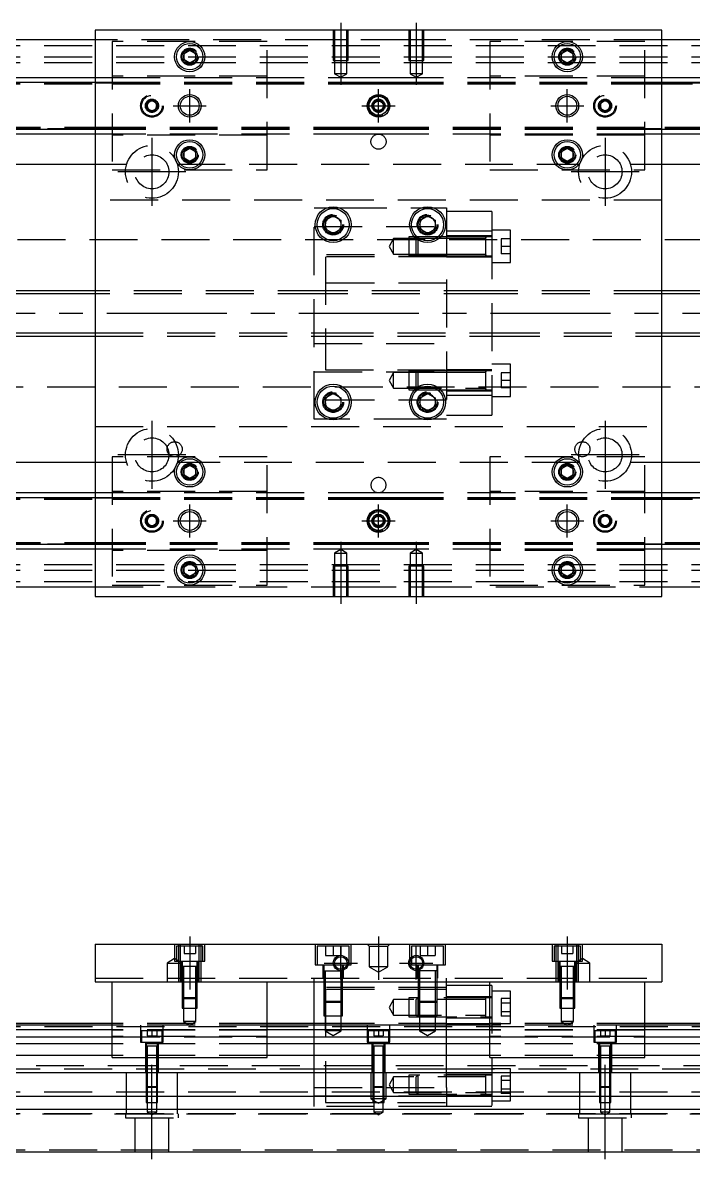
# Model space of a CAD drawing. Extents: x -12 to 699, y -262 to 77.
# Drawn here: x 165.8 to 343.4, y -224.1 to 77 of the extents above; entities that cross this region are included whole.
import ezdxf

# ---------------------------------------------------------------- set-up
doc = ezdxf.new("R2010")
doc.units = 0
doc.linetypes.add('CENTER', pattern=[50.8, 31.75, -6.35, 6.35, -6.35])
doc.linetypes.add('DASHED', pattern=[19.05, 12.7, -6.35])
doc.layers.get('0').update_dxf_attribs({"linetype": 'CONTINUOUS'})
doc.layers.add('CENTER', color=1, linetype='CENTER')

msp = doc.modelspace()

# ---------------------------------------------------------------- linework, layer by layer
at = {"color": 7, "linetype": 'CONTINUOUS'}
for p, q in [((185, 72.5), (0, 72.5)), ((335, 75), (185, 75)), ((185, 75), (185, -75)), ((335, -75), (335, 75)), ((520, 72.5), (335, 72.5)), ((208.5, 68.87), (210, 69.73)), ((210, 69.73), (211.5, 68.87)), ((308.5, 68.87), (310, 69.73)), ((310, 69.73), (311.5, 68.87)), ((208.5, 67.13), (208.5, 68.87)), ((210, 66.27), (208.5, 67.13)), ((211.5, 67.13), (210, 66.27)), ((211.5, 68.87), (211.5, 67.13)), ((308.5, 67.13), (308.5, 68.87)), ((310, 66.27), (308.5, 67.13)), ((311.5, 67.13), (310, 66.27)), ((311.5, 68.87), (311.5, 67.13)), ((0, 62.5), (185, 62.5)), ((0, 61.25), (185, 61.25)), ((335, 62.5), (520, 62.5)), ((335, 61.25), (520, 61.25)), ((185, 48.75), (0, 48.75)), ((520, 48.75), (335, 48.75)), ((185, 47.5), (0, 47.5)), ((520, 47.5), (335, 47.5)), ((208.5, 42.87), (210, 43.73)), ((208.5, 41.13), (208.5, 42.87)), ((210, 43.73), (211.5, 42.87)), ((211.5, 42.87), (211.5, 41.13)), ((308.5, 42.87), (310, 43.73)), ((308.5, 41.13), (308.5, 42.87)), ((310, 43.73), (311.5, 42.87)), ((311.5, 42.87), (311.5, 41.13)), ((86.71, 39.5), (185, 39.5)), ((210, 40.27), (208.5, 41.13)), ((211.5, 41.13), (210, 40.27)), ((310, 40.27), (308.5, 41.13)), ((311.5, 41.13), (310, 40.27)), ((335, 39.5), (433.29, 39.5)), ((246, 24.65), (248, 25.81)), ((246, 22.35), (246, 24.65)), ((248, 25.81), (250, 24.65)), ((250, 24.65), (250, 22.35)), ((271, 24.65), (273, 25.81)), ((271, 22.35), (271, 24.65)), ((273, 25.81), (275, 24.65)), ((275, 24.65), (275, 22.35)), ((248, 21.19), (246, 22.35)), ((250, 22.35), (248, 21.19)), ((273, 21.19), (271, 22.35)), ((275, 22.35), (273, 21.19)), ((185, 6), (60.5, 6)), ((470, 6), (335, 6)), ((60.5, -6), (185, -6)), ((335, -6), (470, -6)), ((246, -22.35), (248, -21.19)), ((246, -24.65), (246, -22.35)), ((248, -21.19), (250, -22.35)), ((250, -22.35), (250, -24.65)), ((271, -22.35), (273, -21.19)), ((271, -24.65), (271, -22.35)), ((273, -21.19), (275, -22.35)), ((275, -22.35), (275, -24.65)), ((248, -25.81), (246, -24.65)), ((250, -24.65), (248, -25.81)), ((273, -25.81), (271, -24.65)), ((275, -24.65), (273, -25.81)), ((185, -39.5), (86.71, -39.5)), ((208.5, -41.13), (210, -40.27)), ((208.5, -42.87), (208.5, -41.13)), ((210, -40.27), (211.5, -41.13)), ((211.5, -41.13), (211.5, -42.87)), ((308.5, -41.13), (310, -40.27)), ((308.5, -42.87), (308.5, -41.13)), ((310, -40.27), (311.5, -41.13)), ((311.5, -41.13), (311.5, -42.87)), ((433.29, -39.5), (335, -39.5)), ((210, -43.73), (208.5, -42.87)), ((211.5, -42.87), (210, -43.73)), ((310, -43.73), (308.5, -42.87)), ((311.5, -42.87), (310, -43.73)), ((0, -47.5), (185, -47.5)), ((335, -47.5), (520, -47.5)), ((0, -48.75), (185, -48.75)), ((335, -48.75), (520, -48.75)), ((185, -61.25), (0, -61.25)), ((185, -62.5), (0, -62.5)), ((520, -61.25), (335, -61.25)), ((520, -62.5), (335, -62.5)), ((208.5, -67.13), (210, -66.27)), ((208.5, -68.87), (208.5, -67.13)), ((210, -69.73), (208.5, -68.87)), ((210, -66.27), (211.5, -67.13)), ((211.5, -68.87), (210, -69.73)), ((211.5, -67.13), (211.5, -68.87)), ((308.5, -67.13), (310, -66.27)), ((308.5, -68.87), (308.5, -67.13)), ((310, -69.73), (308.5, -68.87)), ((310, -66.27), (311.5, -67.13)), ((311.5, -68.87), (310, -69.73)), ((311.5, -67.13), (311.5, -68.87)), ((0, -72.5), (185, -72.5)), ((185, -75), (335, -75)), ((335, -72.5), (520, -72.5)), ((185, -167.12), (335, -167.12)), ((185, -167.12), (185, -177.12)), ((335, -167.12), (335, -177.12)), ((185, -177.12), (335, -177.12)), ((189.5, -197.12), (189.5, -177.12)), ((230.5, -197.12), (230.5, -177.12)), ((243, -188.62), (243, -177.12)), ((278, -188.62), (278, -177.12)), ((289.5, -197.12), (289.5, -177.12)), ((330.5, -197.12), (330.5, -177.12)), ((289.5, -178.12), (278, -178.12)), ((189.5, -188.62), (0, -188.62)), ((189.5, -188.12), (60.5, -188.12)), ((243, -188.12), (230.5, -188.12)), ((289.5, -188.62), (230.5, -188.62)), ((278, -188.12), (289.5, -188.12)), ((470, -188.12), (330.5, -188.12)), ((520, -188.62), (330.5, -188.62)), ((189.5, -189.87), (0, -189.87)), ((0, -191.65), (189.5, -191.65)), ((289.5, -189.87), (230.5, -189.87)), ((230.5, -191.65), (289.5, -191.65)), ((520, -189.87), (330.5, -189.87)), ((330.5, -191.65), (520, -191.65)), ((189.5, -193.54), (0, -193.54)), ((289.5, -193.54), (230.5, -193.54)), ((520, -193.54), (330.5, -193.54)), ((189.5, -196.6), (0, -196.6)), ((189.5, -197.12), (230.5, -197.12)), ((289.5, -196.6), (230.5, -196.6)), ((289.5, -197.12), (330.5, -197.12)), ((520, -196.6), (330.5, -196.6)), ((0, -201.12), (520, -201.12)), ((0, -207.42), (520, -207.42)), ((0, -210.82), (520, -210.82)), ((0, -222.12), (520, -222.12))]:
    msp.add_line(p, q, dxfattribs=at)
at = {"color": 3, "linetype": 'DASHED'}
for p, q in [((248, 72.5), (185, 72.5)), ((248, 75), (248, 67)), ((252, 72.5), (248, 72.5)), ((248.35, 75), (248.35, 67)), ((251.65, 67), (251.65, 75)), ((252, 67), (252, 75)), ((268, 72.5), (252, 72.5)), ((268, 75), (268, 67)), ((272, 72.5), (268, 72.5)), ((268.35, 75), (268.35, 67)), ((271.65, 67), (271.65, 75)), ((272, 67), (272, 75)), ((335, 72.5), (272, 72.5)), ((0, 71), (520, 71)), ((230.5, 72), (189.5, 72)), ((189.5, 72), (189.5, 38)), ((230.5, 38), (230.5, 72)), ((330.5, 72), (289.5, 72)), ((289.5, 72), (289.5, 38)), ((330.5, 38), (330.5, 72)), ((0, 68), (520, 68)), ((0, 66.5), (520, 66.5)), ((208, 68), (208.02, 68.3)), ((248, 67), (252, 67)), ((248.35, 67), (248.35, 63.5)), ((251.65, 63.5), (251.65, 67)), ((268, 67), (272, 67)), ((268.35, 67), (268.35, 63.5)), ((271.65, 63.5), (271.65, 67)), ((311.97, 68.33), (312, 68)), ((251.65, 63.5), (248.35, 63.5)), ((248.35, 63.5), (250, 62.55)), ((250, 62.55), (251.65, 63.5)), ((271.65, 63.5), (268.35, 63.5)), ((268.35, 63.5), (270, 62.55)), ((270, 62.55), (271.65, 63.5)), ((0, 61.11), (185, 61.11)), ((0, 61.1), (189.5, 61.1)), ((0, 60.8), (189.5, 60.8)), ((185, 62.5), (189.5, 62.5)), ((185, 61.25), (189.5, 61.25)), ((185, 61.11), (189.5, 61.11)), ((230.5, 62.8), (189.5, 62.8)), ((189.5, 62.5), (255.5, 62.5)), ((189.5, 61.25), (255.5, 61.25)), ((189.5, 61.11), (255.5, 61.11)), ((189.5, 61.1), (255.5, 61.1)), ((189.5, 60.8), (255.5, 60.8)), ((255.5, 62.5), (264.5, 62.5)), ((255.5, 61.25), (264.5, 61.25)), ((255.5, 61.11), (264.5, 61.11)), ((255.5, 61.1), (264.5, 61.1)), ((255.5, 60.8), (264.5, 60.8)), ((264.5, 62.5), (330.5, 62.5)), ((264.5, 61.25), (330.5, 61.25)), ((264.5, 61.11), (330.5, 61.11)), ((264.5, 61.1), (330.5, 61.1)), ((264.5, 60.8), (330.5, 60.8)), ((330.5, 62.8), (289.5, 62.8)), ((330.5, 62.5), (335, 62.5)), ((330.5, 61.25), (335, 61.25)), ((330.5, 61.11), (335, 61.11)), ((330.5, 61.1), (520, 61.1)), ((330.5, 60.8), (520, 60.8)), ((335, 61.11), (520, 61.11)), ((198.5, 55), (198.52, 55.25)), ((198.75, 55.72), (200, 56.44)), ((198.75, 54.28), (198.75, 55.72)), ((200, 53.56), (198.75, 54.28)), ((200, 56.44), (201.25, 55.72)), ((201.25, 54.28), (200, 53.56)), ((201.25, 55.72), (201.25, 54.28)), ((258.75, 55.72), (260, 56.44)), ((258.75, 54.28), (258.75, 55.72)), ((260, 53.56), (258.75, 54.28)), ((260, 56.44), (261.25, 55.72)), ((261.25, 54.28), (260, 53.56)), ((261.25, 55.72), (261.25, 54.28)), ((318.5, 55), (318.52, 55.25)), ((318.75, 55.72), (320, 56.44)), ((318.75, 54.28), (318.75, 55.72)), ((320, 53.56), (318.75, 54.28)), ((320, 56.44), (321.25, 55.72)), ((321.25, 54.28), (320, 53.56)), ((321.25, 55.72), (321.25, 54.28)), ((189.5, 49.2), (0, 49.2)), ((189.5, 48.9), (0, 48.9)), ((185, 48.89), (0, 48.89)), ((189.5, 48.89), (185, 48.89)), ((189.5, 48.75), (185, 48.75)), ((255.5, 49.2), (189.5, 49.2)), ((255.5, 48.9), (189.5, 48.9)), ((255.5, 48.89), (189.5, 48.89)), ((255.5, 48.75), (189.5, 48.75)), ((264.5, 49.2), (255.5, 49.2)), ((264.5, 48.9), (255.5, 48.9)), ((264.5, 48.89), (255.5, 48.89)), ((264.5, 48.75), (255.5, 48.75)), ((330.5, 49.2), (264.5, 49.2)), ((330.5, 48.9), (264.5, 48.9)), ((330.5, 48.89), (264.5, 48.89)), ((330.5, 48.75), (264.5, 48.75)), ((520, 49.2), (330.5, 49.2)), ((520, 48.9), (330.5, 48.9)), ((335, 48.89), (330.5, 48.89)), ((335, 48.75), (330.5, 48.75)), ((520, 48.89), (335, 48.89)), ((189.5, 47.5), (185, 47.5)), ((255.5, 47.5), (189.5, 47.5)), ((230.5, 47.2), (189.5, 47.2)), ((264.5, 47.5), (255.5, 47.5)), ((330.5, 47.5), (264.5, 47.5)), ((330.5, 47.2), (289.5, 47.2)), ((335, 47.5), (330.5, 47.5)), ((208, 42), (208.03, 42.35)), ((311.97, 42.33), (312, 42)), ((185, 39.5), (193.29, 39.5)), ((206.71, 39.5), (313.29, 39.5)), ((326.71, 39.5), (335, 39.5)), ((189.5, 38), (230.5, 38)), ((289.5, 38), (330.5, 38)), ((335, 30), (185, 30)), ((243, 28), (246.48, 28)), ((243, -28), (243, 28)), ((246.48, 28), (249.52, 28)), ((249.52, 28), (271.48, 28)), ((271.48, 28), (274.52, 28)), ((274.52, 28), (278, 28)), ((278, 28), (278, -28)), ((290, 27), (278, 27)), ((290, 27), (290, 21.75)), ((243, 23), (278, 23)), ((245.5, 23.5), (245.52, 23.8)), ((270.5, 23.5), (270.52, 23.8)), ((290, 21.75), (278, 21.75)), ((295, 22), (290, 22)), ((290, 21.75), (290, -21.75)), ((295, 13.5), (295, 22)), ((520, 19.5), (76.9, 19.5)), ((264, 19.85), (262.79, 17.75)), ((264, 15.65), (264, 19.85)), ((268, 19.85), (264, 19.85)), ((268, 20.25), (268, 15.25)), ((269.53, 20.25), (268, 20.25)), ((270, 19.85), (268, 19.85)), ((270.26, 20.25), (269.53, 20.25)), ((270.34, 20.19), (270, 19.85)), ((270, 19.82), (270, 19.85)), ((270.82, 19.85), (270, 19.85)), ((270, 15.65), (270, 19.82)), ((270.4, 20.25), (270.26, 20.25)), ((270.4, 20.25), (270.34, 20.19)), ((270.4, 20.25), (270.4, 20.14)), ((275.74, 20.25), (270.4, 20.25)), ((275.74, 20.25), (270.4, 20.25)), ((270.4, 20.14), (270.4, 19.52)), ((270.4, 19.52), (270.4, 15.25)), ((275.18, 19.85), (270.82, 19.85)), ((276.04, 19.85), (275.18, 19.85)), ((276.47, 20.25), (275.74, 20.25)), ((278, 19.85), (276.04, 19.85)), ((278, 20.25), (276.47, 20.25)), ((278, 20.25), (276.47, 20.25)), ((290, 20.5), (278, 20.5)), ((288.4, 20.25), (278, 20.25)), ((288.4, 19.85), (278, 19.85)), ((290, 20.25), (288.39, 20.25)), ((288.4, 15.25), (288.4, 20.25)), ((288.4, 19.85), (288.4, 20.25)), ((288.4, 15.25), (288.4, 20.25)), ((288.4, 20), (288.4, 20.25)), ((288.4, 20.25), (288.4, 20)), ((288.4, 15.51), (288.4, 20)), ((288.4, 15.65), (288.4, 19.85)), ((292.5, 19.75), (292.5, 17.75)), ((295, 19.75), (292.5, 19.75)), ((278, 15.5), (243, 15.5)), ((262.79, 17.75), (264, 15.65)), ((264, 15.65), (268, 15.65)), ((268, 15.65), (270, 15.65)), ((268, 15.25), (270.4, 15.25)), ((270, 15.65), (278, 15.65)), ((270, 15.65), (270.4, 15.25)), ((270.4, 15.25), (278, 15.25)), ((278, 15.65), (288.4, 15.65)), ((278, 15.25), (288.4, 15.25)), ((288.39, 15.25), (290, 15.25)), ((288.4, 15.25), (288.4, 15.65)), ((288.4, 15.25), (288.4, 15.51)), ((288.4, 15.51), (288.4, 15.25)), ((292.5, 17.75), (292.5, 15.75)), ((295, 17.75), (292.5, 17.75)), ((295, 15.75), (292.5, 15.75)), ((246, 15), (246, -15)), ((278, 15), (246, 15)), ((278, 15), (290, 15)), ((290, 13.5), (295, 13.5)), ((278, 8), (243, 8)), ((246, 6), (185, 6)), ((246, 5.13), (185, 5.13)), ((290, 6), (246, 6)), ((290, 5.13), (246, 5.13)), ((335, 6), (290, 6)), ((335, 5.13), (290, 5.13)), ((185, -5.12), (246, -5.12)), ((185, -6), (246, -6)), ((246, -5.12), (290, -5.12)), ((246, -6), (290, -6)), ((290, -5.12), (335, -5.12)), ((290, -6), (335, -6)), ((243, -8), (278, -8)), ((246, -15), (278, -15)), ((290, -15), (278, -15)), ((295, -13.5), (290, -13.5)), ((295, -22), (295, -13.5)), ((243, -15.5), (278, -15.5)), ((264, -15.65), (262.79, -17.75)), ((262.79, -17.75), (264, -19.85)), ((264, -19.85), (264, -15.65)), ((268, -15.65), (264, -15.65)), ((268, -15.25), (268, -20.25)), ((270.4, -15.25), (268, -15.25)), ((270, -15.65), (268, -15.65)), ((270.4, -15.25), (270, -15.65)), ((270, -19.85), (270, -15.65)), ((278, -15.65), (270, -15.65)), ((270.4, -15.25), (270.4, -19.52)), ((278, -15.25), (270.4, -15.25)), ((278, -15.25), (270.4, -15.25)), ((288.4, -15.25), (278, -15.25)), ((288.4, -15.65), (278, -15.65)), ((290, -15.25), (288.39, -15.25)), ((288.4, -20.25), (288.4, -15.25)), ((288.4, -20.25), (288.4, -15.25)), ((288.4, -15.51), (288.4, -15.25)), ((288.4, -15.25), (288.4, -15.51)), ((288.4, -20), (288.4, -15.51)), ((292.5, -15.75), (292.5, -17.75)), ((295, -15.75), (292.5, -15.75)), ((292.5, -17.75), (292.5, -19.75)), ((295, -17.75), (292.5, -17.75)), ((76.97, -19.5), (520, -19.5)), ((264, -19.85), (288.4, -19.85)), ((268, -20.25), (269.53, -20.25)), ((269.53, -20.25), (270.26, -20.25)), ((270, -19.85), (270.34, -20.19)), ((270.26, -20.25), (270.4, -20.25)), ((270.34, -20.19), (270.4, -20.25)), ((270.4, -19.52), (270.4, -20.14)), ((270.4, -20.14), (270.4, -20.25)), ((270.4, -20.25), (275.74, -20.25)), ((275.74, -20.25), (276.47, -20.25)), ((276.47, -20.25), (278, -20.25)), ((276.47, -20.25), (278, -20.25)), ((278, -20.25), (288.4, -20.25)), ((278, -20.5), (290, -20.5)), ((288.39, -20.25), (290, -20.25)), ((288.4, -20.25), (288.4, -20)), ((288.4, -20), (288.4, -20.25)), ((288.4, -20.25), (288.4, -20.25)), ((295, -19.75), (292.5, -19.75)), ((278, -23), (243, -23)), ((245.5, -23.5), (245.52, -23.2)), ((275.48, -23.21), (275.5, -23.5)), ((290, -21.75), (278, -21.75)), ((290, -21.75), (278, -21.75)), ((290, -21.75), (290, -27)), ((290, -22), (295, -22)), ((278, -27), (290, -27)), ((185, -30), (335, -30)), ((246.48, -28), (243, -28)), ((249.52, -28), (246.48, -28)), ((271.48, -28), (249.52, -28)), ((274.52, -28), (271.48, -28)), ((278, -28), (274.52, -28)), ((230.5, -38), (189.5, -38)), ((189.5, -38), (189.5, -72)), ((230.5, -72), (230.5, -38)), ((289.5, -38), (289.5, -72)), ((330.5, -38), (289.5, -38)), ((330.5, -72), (330.5, -38)), ((193.29, -39.5), (185, -39.5)), ((313.29, -39.5), (206.71, -39.5)), ((211.97, -41.67), (212, -42)), ((311.97, -41.67), (312, -42)), ((335, -39.5), (326.71, -39.5)), ((185, -47.5), (189.5, -47.5)), ((230.5, -47.2), (189.5, -47.2)), ((189.5, -47.5), (255.5, -47.5)), ((255.5, -47.5), (264.5, -47.5)), ((264.5, -47.5), (330.5, -47.5)), ((330.5, -47.2), (289.5, -47.2)), ((330.5, -47.5), (335, -47.5)), ((0, -48.89), (185, -48.89)), ((0, -48.9), (189.5, -48.9)), ((0, -49.2), (189.5, -49.2)), ((185, -48.75), (189.5, -48.75)), ((185, -48.89), (189.5, -48.89)), ((189.5, -48.75), (255.5, -48.75)), ((189.5, -48.89), (255.5, -48.89)), ((189.5, -48.9), (255.5, -48.9)), ((189.5, -49.2), (255.5, -49.2)), ((255.5, -48.75), (264.5, -48.75)), ((255.5, -48.89), (264.5, -48.89)), ((255.5, -48.9), (264.5, -48.9)), ((255.5, -49.2), (264.5, -49.2)), ((264.5, -48.75), (330.5, -48.75)), ((264.5, -48.89), (330.5, -48.89)), ((264.5, -48.9), (330.5, -48.9)), ((264.5, -49.2), (330.5, -49.2)), ((330.5, -48.75), (335, -48.75)), ((330.5, -48.89), (335, -48.89)), ((330.5, -48.9), (520, -48.9)), ((330.5, -49.2), (520, -49.2)), ((335, -48.89), (520, -48.89)), ((198.75, -54.28), (200, -53.56)), ((200, -53.56), (201.25, -54.28)), ((258.75, -54.28), (260, -53.56)), ((260, -53.56), (261.25, -54.28)), ((318.75, -54.28), (320, -53.56)), ((320, -53.56), (321.25, -54.28)), ((198.75, -55.72), (198.75, -54.28)), ((200, -56.44), (198.75, -55.72)), ((201.25, -55.72), (200, -56.44)), ((201.25, -54.28), (201.25, -55.72)), ((201.48, -54.74), (201.5, -55)), ((258.75, -55.72), (258.75, -54.28)), ((260, -56.44), (258.75, -55.72)), ((261.25, -55.72), (260, -56.44)), ((261.25, -54.28), (261.25, -55.72)), ((318.5, -55), (318.52, -54.75)), ((318.75, -55.72), (318.75, -54.28)), ((320, -56.44), (318.75, -55.72)), ((321.25, -55.72), (320, -56.44)), ((321.25, -54.28), (321.25, -55.72)), ((189.5, -60.8), (0, -60.8)), ((189.5, -61.1), (0, -61.1)), ((185, -61.11), (0, -61.11)), ((189.5, -61.11), (185, -61.11)), ((189.5, -61.25), (185, -61.25)), ((189.5, -62.5), (185, -62.5)), ((255.5, -60.8), (189.5, -60.8)), ((255.5, -61.1), (189.5, -61.1)), ((255.5, -61.11), (189.5, -61.11)), ((255.5, -61.25), (189.5, -61.25)), ((255.5, -62.5), (189.5, -62.5)), ((230.5, -62.8), (189.5, -62.8)), ((250, -62.55), (248.35, -63.5)), ((251.65, -63.5), (250, -62.55)), ((264.5, -60.8), (255.5, -60.8)), ((264.5, -61.1), (255.5, -61.1)), ((264.5, -61.11), (255.5, -61.11)), ((264.5, -61.25), (255.5, -61.25)), ((264.5, -62.5), (255.5, -62.5)), ((330.5, -60.8), (264.5, -60.8)), ((330.5, -61.1), (264.5, -61.1)), ((330.5, -61.11), (264.5, -61.11)), ((330.5, -61.25), (264.5, -61.25)), ((330.5, -62.5), (264.5, -62.5)), ((270, -62.55), (268.35, -63.5)), ((271.65, -63.5), (270, -62.55)), ((330.5, -62.8), (289.5, -62.8)), ((520, -60.8), (330.5, -60.8)), ((520, -61.1), (330.5, -61.1)), ((335, -61.11), (330.5, -61.11)), ((335, -61.25), (330.5, -61.25)), ((335, -62.5), (330.5, -62.5)), ((520, -61.11), (335, -61.11)), ((248.35, -63.5), (250, -63.5)), ((248.35, -63.5), (248.35, -67)), ((250, -63.5), (251.65, -63.5)), ((251.65, -67), (251.65, -63.5)), ((268.35, -63.5), (270, -63.5)), ((268.35, -63.5), (268.35, -67)), ((270, -63.5), (271.65, -63.5)), ((271.65, -67), (271.65, -63.5)), ((0, -66.5), (520, -66.5)), ((0, -68), (520, -68)), ((208, -68), (208.02, -67.7)), ((252, -67), (248, -67)), ((248, -67), (248, -75)), ((248.35, -67), (248.35, -75)), ((251.65, -75), (251.65, -67)), ((252, -75), (252, -67)), ((272, -67), (268, -67)), ((268, -67), (268, -75)), ((268.35, -67), (268.35, -75)), ((271.65, -75), (271.65, -67)), ((272, -75), (272, -67)), ((311.97, -67.67), (312, -68)), ((0, -71), (520, -71)), ((189.5, -72), (230.5, -72)), ((289.5, -72), (330.5, -72)), ((185, -72.5), (248, -72.5)), ((248, -72.5), (252, -72.5)), ((252, -72.5), (268, -72.5)), ((268, -72.5), (272, -72.5)), ((272, -72.5), (335, -72.5)), ((206, -167.12), (206, -171.62)), ((213.5, -167.62), (206.5, -167.62)), ((206.5, -167.62), (206.5, -171.62)), ((207, -167.12), (207, -167.62)), ((207, -167.62), (207, -171.62)), ((207.5, -167.12), (207.5, -177.12)), ((208.5, -167.62), (208.5, -169.62)), ((210, -167.62), (210, -169.62)), ((211.5, -167.62), (211.5, -169.62)), ((212.5, -177.12), (212.5, -167.12)), ((213, -167.62), (213, -167.12)), ((213, -171.62), (213, -167.62)), ((213.5, -171.62), (213.5, -167.62)), ((214, -171.62), (214, -167.12)), ((243.25, -167.12), (243.25, -172.62)), ((252.25, -167.62), (243.75, -167.62)), ((243.75, -167.62), (243.75, -172.62)), ((246, -167.62), (246, -170.12)), ((248, -167.62), (248, -170.12)), ((250, -167.62), (250, -170.12)), ((252.25, -172.62), (252.25, -167.62)), ((252.75, -172.62), (252.75, -167.12)), ((257, -167.12), (257.5, -167.62)), ((257.5, -167.62), (257.5, -173.12)), ((257.5, -167.62), (262.5, -167.62)), ((262.5, -167.62), (263, -167.12)), ((262.5, -173.12), (262.5, -167.62)), ((268.25, -167.12), (268.25, -172.62)), ((277.25, -167.62), (268.75, -167.62)), ((268.75, -167.62), (268.75, -170.56)), ((271, -167.62), (271, -170.12)), ((273, -167.62), (273, -170.12)), ((275, -167.62), (275, -170.12)), ((277.25, -172.62), (277.25, -167.62)), ((277.75, -172.62), (277.75, -167.12)), ((306, -167.12), (306, -171.62)), ((313.5, -167.62), (306.5, -167.62)), ((306.5, -167.62), (306.5, -171.62)), ((307, -167.12), (307, -167.62)), ((307, -167.62), (307, -171.62)), ((307.5, -167.12), (307.5, -177.12)), ((308.5, -167.62), (308.5, -169.62)), ((310, -167.62), (310, -169.62)), ((311.5, -167.62), (311.5, -169.62)), ((312.5, -177.12), (312.5, -167.12)), ((313, -167.62), (313, -167.12)), ((313, -171.62), (313, -167.62)), ((313.5, -171.62), (313.5, -167.62)), ((314, -171.62), (314, -167.12)), ((206, -170.97), (204, -172.12)), ((208, -172.12), (206, -170.97)), ((206, -171.62), (214, -171.62)), ((207, -171.62), (207, -177.12)), ((207.75, -171.62), (207.75, -177.12)), ((208, -171.62), (208, -173.02)), ((208.5, -169.62), (210, -169.62)), ((210, -169.62), (211.5, -169.62)), ((212, -173.02), (212, -171.62)), ((212.25, -177.12), (212.25, -171.62)), ((213, -177.12), (213, -171.62)), ((246, -170.12), (248, -170.12)), ((248, -170.12), (250, -170.12)), ((268.75, -170.56), (268.75, -171.04)), ((268.75, -171.04), (268.75, -172.62)), ((271, -170.12), (273, -170.12)), ((273, -170.12), (275, -170.12)), ((306, -171.62), (314, -171.62)), ((307, -171.62), (307, -177.12)), ((307.75, -171.62), (307.75, -177.12)), ((308, -171.62), (308, -173.02)), ((308.5, -169.62), (310, -169.62)), ((310, -169.62), (311.5, -169.62)), ((314, -170.97), (312, -172.12)), ((312, -173.02), (312, -171.62)), ((312.25, -177.12), (312.25, -171.62)), ((313, -177.12), (313, -171.62)), ((316, -172.12), (314, -170.97)), ((204, -172.12), (208, -172.12)), ((204, -172.12), (204, -177.12)), ((208, -173.01), (208, -173.02)), ((208.22, -173.02), (208, -173.02)), ((208, -173.02), (208, -173.03)), ((208, -173.02), (208, -177.12)), ((211.78, -173.02), (208.22, -173.02)), ((208.35, -173.02), (208.35, -177.12)), ((211.65, -177.12), (211.65, -173.02)), ((212, -173.02), (211.78, -173.02)), ((212, -173.02), (212, -173.01)), ((212, -173.03), (212, -173.02)), ((212, -177.12), (212, -173.02)), ((243.25, -172.62), (252.75, -172.62)), ((245.25, -172.62), (245.25, -176.12)), ((245.5, -172.62), (245.5, -174.22)), ((245.5, -174.21), (245.5, -174.22)), ((245.5, -174.22), (245.76, -174.22)), ((245.5, -174.22), (250.5, -174.22)), ((245.5, -174.22), (245.5, -174.22)), ((245.5, -174.22), (245.5, -176.12)), ((245.9, -174.22), (245.9, -176.12)), ((250.1, -176.12), (250.1, -174.22)), ((250.5, -173.69), (250.5, -172.62)), ((250.5, -174.06), (250.5, -173.69)), ((250.5, -174.22), (250.5, -174.06)), ((250.5, -174.22), (250.5, -174.21)), ((250.5, -174.22), (250.5, -174.22)), ((250.5, -176.12), (250.5, -174.22)), ((250.75, -176.12), (250.75, -172.62)), ((257.5, -173.12), (260, -174.56)), ((262.5, -173.12), (257.5, -173.12)), ((260, -174.56), (262.5, -173.12)), ((268.25, -172.62), (277.75, -172.62)), ((270.25, -172.62), (270.25, -176.12)), ((270.5, -172.62), (270.5, -173.69)), ((270.5, -173.69), (270.5, -174.06)), ((270.5, -174.06), (270.5, -174.22)), ((270.5, -174.21), (270.5, -174.22)), ((270.76, -174.22), (270.5, -174.22)), ((270.5, -174.22), (270.5, -174.22)), ((270.5, -174.22), (270.5, -176.12)), ((275.24, -174.22), (270.76, -174.22)), ((270.9, -174.22), (270.9, -176.12)), ((275.1, -176.12), (275.1, -174.22)), ((275.5, -174.22), (275.24, -174.22)), ((275.5, -174.22), (275.5, -172.62)), ((275.5, -174.22), (275.5, -174.21)), ((275.5, -174.22), (275.5, -174.22)), ((275.5, -176.12), (275.5, -174.22)), ((275.75, -176.12), (275.75, -172.62)), ((308, -173.01), (308, -173.02)), ((308.22, -173.02), (308, -173.02)), ((308, -173.02), (308, -177.12)), ((308, -173.02), (308, -173.03)), ((311.78, -173.02), (308.22, -173.02)), ((308.35, -173.02), (308.35, -177.12)), ((311.65, -177.12), (311.65, -173.02)), ((312, -173.02), (311.78, -173.02)), ((312, -172.12), (316, -172.12)), ((312, -173.02), (312, -173.01)), ((312, -177.12), (312, -173.02)), ((312, -173.03), (312, -173.02)), ((316, -177.12), (316, -172.12)), ((185, -176.12), (335, -176.12)), ((208, -177.12), (208, -181.27)), ((208, -177.12), (208, -181.27)), ((208.35, -177.12), (208.35, -181.62)), ((211.65, -181.62), (211.65, -177.12)), ((212, -181.27), (212, -177.12)), ((212, -181.27), (212, -177.12)), ((243, -177.12), (243, -176.12)), ((245.5, -176.12), (245.5, -177.12)), ((245.5, -176.12), (245.5, -177.12)), ((245.5, -177.12), (245.5, -182.22)), ((245.5, -177.12), (245.5, -182.22)), ((245.9, -176.12), (245.9, -177.12)), ((245.9, -177.12), (245.9, -182.62)), ((250.1, -177.12), (250.1, -176.12)), ((250.1, -182.62), (250.1, -177.12)), ((250.5, -177.12), (250.5, -176.12)), ((250.5, -177.12), (250.5, -176.12)), ((250.5, -182.22), (250.5, -177.12)), ((250.5, -182.22), (250.5, -177.12)), ((270.5, -176.12), (270.5, -177.12)), ((270.5, -176.12), (270.5, -177.12)), ((270.5, -177.12), (270.5, -182.22)), ((270.5, -177.12), (270.5, -182.22)), ((270.9, -176.12), (270.9, -177.12)), ((270.9, -177.12), (270.9, -182.62)), ((275.1, -177.12), (275.1, -176.12)), ((275.1, -182.62), (275.1, -177.12)), ((275.5, -177.12), (275.5, -176.12)), ((275.5, -177.12), (275.5, -176.12)), ((275.5, -182.22), (275.5, -177.12)), ((275.5, -182.22), (275.5, -177.12)), ((278, -177.12), (278, -176.12)), ((308, -177.12), (308, -181.27)), ((308, -177.12), (308, -181.27)), ((308.35, -177.12), (308.35, -181.62)), ((311.65, -181.62), (311.65, -177.12)), ((312, -181.27), (312, -177.12)), ((312, -181.27), (312, -177.12)), ((278, -178.62), (243, -178.62)), ((278, -179.12), (246, -179.12)), ((246, -179.12), (246, -209.12)), ((290, -178.12), (289.5, -178.12)), ((290, -178.12), (290, -210.12)), ((295, -179.62), (290, -179.62)), ((295, -188.12), (295, -179.62)), ((208, -181.27), (212, -181.27)), ((208, -181.27), (208, -184.12)), ((208, -181.27), (208.35, -181.62)), ((211.65, -181.62), (208.35, -181.62)), ((208.35, -181.62), (208.35, -184.12)), ((211.65, -181.62), (212, -181.27)), ((211.65, -184.12), (211.65, -181.62)), ((212, -184.12), (212, -181.27)), ((245.5, -182.22), (250.5, -182.22)), ((245.5, -182.22), (245.5, -186.12)), ((245.5, -182.22), (245.9, -182.62)), ((250.1, -182.62), (245.9, -182.62)), ((245.9, -182.62), (245.9, -186.12)), ((250.1, -182.62), (250.5, -182.22)), ((250.1, -186.12), (250.1, -182.62)), ((250.5, -186.12), (250.5, -182.22)), ((264, -181.77), (262.79, -183.87)), ((264, -185.97), (264, -181.77)), ((288.4, -181.77), (264, -181.77)), ((268, -181.37), (268, -186.37)), ((290, -181.37), (268, -181.37)), ((270.4, -181.37), (270.4, -186.37)), ((270.5, -182.22), (275.5, -182.22)), ((270.5, -182.22), (270.5, -186.12)), ((270.5, -182.22), (270.9, -182.62)), ((275.1, -182.62), (270.9, -182.62)), ((270.9, -182.62), (270.9, -186.12)), ((275.1, -182.62), (275.5, -182.22)), ((275.1, -186.12), (275.1, -182.62)), ((275.5, -186.12), (275.5, -182.22)), ((290, -181.12), (278, -181.12)), ((288.4, -186.37), (288.4, -181.37)), ((292.5, -181.56), (292.5, -186.18)), ((295, -181.56), (292.5, -181.56)), ((295, -182.72), (292.5, -182.72)), ((308, -181.27), (312, -181.27)), ((308, -181.27), (308, -184.12)), ((308, -181.27), (308.35, -181.62)), ((311.65, -181.62), (308.35, -181.62)), ((308.35, -181.62), (308.35, -184.12)), ((311.65, -181.62), (312, -181.27)), ((311.65, -184.12), (311.65, -181.62)), ((312, -184.12), (312, -181.27)), ((208, -184.12), (212, -184.12)), ((208.35, -184.12), (208.35, -187.62)), ((211.65, -187.62), (211.65, -184.12)), ((245.5, -186.12), (250.5, -186.12)), ((245.9, -186.12), (245.9, -190.12)), ((250.1, -190.12), (250.1, -186.12)), ((262.79, -183.87), (264, -185.97)), ((264, -185.97), (288.4, -185.97)), ((268, -186.37), (290, -186.37)), ((270.5, -186.12), (275.5, -186.12)), ((270.9, -186.12), (270.9, -190.12)), ((275.1, -190.12), (275.1, -186.12)), ((278, -186.62), (290, -186.62)), ((295, -185.02), (292.5, -185.02)), ((295, -186.18), (292.5, -186.18)), ((308, -184.12), (312, -184.12)), ((308.35, -184.12), (308.35, -187.62)), ((311.65, -187.62), (311.65, -184.12)), ((470, -188.99), (55, -188.99)), ((230.5, -188.12), (189.5, -188.12)), ((230.5, -188.62), (189.5, -188.62)), ((197, -188.62), (197, -193.12)), ((203, -193.12), (203, -188.62)), ((211.65, -187.62), (208.35, -187.62)), ((208.35, -187.62), (210, -188.57)), ((210, -188.57), (211.65, -187.62)), ((246, -188.12), (243, -188.12)), ((243, -197.12), (243, -188.62)), ((278, -188.12), (246, -188.12)), ((257, -188.62), (257, -193.12)), ((263, -193.12), (263, -188.62)), ((278, -197.12), (278, -188.62)), ((330.5, -188.12), (289.5, -188.12)), ((330.5, -188.62), (289.5, -188.62)), ((290, -188.12), (295, -188.12)), ((311.65, -187.62), (308.35, -187.62)), ((308.35, -187.62), (310, -188.57)), ((310, -188.57), (311.65, -187.62)), ((317, -188.62), (317, -193.12)), ((323, -193.12), (323, -188.62)), ((230.5, -189.87), (189.5, -189.87)), ((230.5, -189.92), (189.5, -189.92)), ((230.5, -191.62), (189.5, -191.62)), ((189.5, -191.65), (230.5, -191.65)), ((202.75, -190.12), (197.25, -190.12)), ((197.25, -190.12), (197.25, -193.12)), ((198.75, -190.12), (198.75, -191.42)), ((198.75, -191.42), (200, -191.42)), ((200, -190.12), (200, -191.42)), ((200, -191.42), (201.25, -191.42)), ((201.25, -190.12), (201.25, -191.42)), ((202.75, -193.12), (202.75, -190.12)), ((250.1, -190.12), (245.9, -190.12)), ((245.9, -190.12), (248, -191.33)), ((248, -191.33), (250.1, -190.12)), ((262.75, -190.12), (257.25, -190.12)), ((257.25, -190.12), (257.25, -193.12)), ((258.75, -190.12), (258.75, -191.42)), ((258.75, -191.42), (260, -191.42)), ((260, -190.12), (260, -191.42)), ((260, -191.42), (261.25, -191.42)), ((261.25, -190.12), (261.25, -191.42)), ((262.75, -193.12), (262.75, -190.12)), ((275.1, -190.12), (270.9, -190.12)), ((270.9, -190.12), (273, -191.33)), ((273, -191.33), (275.1, -190.12)), ((330.5, -189.87), (289.5, -189.87)), ((330.5, -189.92), (289.5, -189.92)), ((330.5, -191.62), (289.5, -191.62)), ((289.5, -191.65), (330.5, -191.65)), ((322.75, -190.12), (317.25, -190.12)), ((317.25, -190.12), (317.25, -193.12)), ((318.75, -190.12), (318.75, -191.42)), ((318.75, -191.42), (320, -191.42)), ((320, -190.12), (320, -191.42)), ((320, -191.42), (321.25, -191.42)), ((321.25, -190.12), (321.25, -191.42)), ((322.75, -193.12), (322.75, -190.12)), ((230.5, -193.54), (189.5, -193.54)), ((197, -193.12), (203, -193.12)), ((198.25, -193.12), (198.25, -201.12)), ((198.5, -193.12), (198.5, -194.12)), ((198.5, -194.11), (198.5, -194.12)), ((198.62, -194.12), (198.5, -194.12)), ((198.5, -194.12), (198.5, -201.12)), ((198.5, -194.12), (198.5, -194.12)), ((200, -194.12), (198.62, -194.12)), ((198.75, -194.12), (198.75, -201.12)), ((201.38, -194.12), (200, -194.12)), ((201.25, -201.12), (201.25, -194.12)), ((201.5, -194.12), (201.38, -194.12)), ((201.5, -194.12), (201.5, -193.12)), ((201.5, -194.12), (201.5, -194.11)), ((201.5, -201.12), (201.5, -194.12)), ((201.5, -194.12), (201.5, -194.12)), ((201.75, -201.12), (201.75, -193.12)), ((257, -193.12), (263, -193.12)), ((258.25, -193.12), (258.25, -201.12)), ((258.5, -193.12), (258.5, -194.12)), ((258.5, -194.11), (258.5, -194.12)), ((258.62, -194.12), (258.5, -194.12)), ((258.5, -194.12), (258.5, -201.12)), ((258.5, -194.12), (258.5, -194.12)), ((260, -194.12), (258.62, -194.12)), ((258.75, -194.12), (258.75, -201.12)), ((261.38, -194.12), (260, -194.12)), ((261.25, -201.12), (261.25, -194.12)), ((261.5, -194.12), (261.38, -194.12)), ((261.5, -194.12), (261.5, -193.12)), ((261.5, -194.12), (261.5, -194.11)), ((261.5, -201.12), (261.5, -194.12)), ((261.5, -194.12), (261.5, -194.12)), ((261.75, -201.12), (261.75, -193.12)), ((330.5, -193.54), (289.5, -193.54)), ((317, -193.12), (323, -193.12)), ((318.25, -193.12), (318.25, -201.12)), ((318.5, -193.12), (318.5, -194.12)), ((318.5, -194.11), (318.5, -194.12)), ((318.62, -194.12), (318.5, -194.12)), ((318.5, -194.12), (318.5, -201.12)), ((318.5, -194.12), (318.5, -194.12)), ((320, -194.12), (318.62, -194.12)), ((318.75, -194.12), (318.75, -201.12)), ((321.38, -194.12), (320, -194.12)), ((321.25, -201.12), (321.25, -194.12)), ((321.5, -194.12), (321.38, -194.12)), ((321.5, -194.12), (321.5, -193.12)), ((321.5, -194.12), (321.5, -194.11)), ((321.5, -201.12), (321.5, -194.12)), ((321.5, -194.12), (321.5, -194.12)), ((321.75, -201.12), (321.75, -193.12)), ((230.5, -196.6), (189.5, -196.6)), ((230.5, -196.62), (189.5, -196.62)), ((243, -201.12), (243, -197.12)), ((278, -201.12), (278, -197.12)), ((330.5, -196.6), (289.5, -196.6)), ((330.5, -196.62), (289.5, -196.62)), ((55, -199.24), (470, -199.24)), ((81.5, -200.12), (243, -200.12)), ((193.29, -212.12), (193.29, -201.12)), ((198.5, -201.12), (198.5, -204.87)), ((198.5, -201.12), (198.5, -204.87)), ((198.75, -201.12), (198.75, -205.12)), ((201.25, -205.12), (201.25, -201.12)), ((201.5, -204.87), (201.5, -201.12)), ((201.5, -204.87), (201.5, -201.12)), ((206.71, -201.12), (206.71, -212.12)), ((243, -200.12), (246, -200.12)), ((243, -205.12), (243, -201.12)), ((246, -200.12), (278, -200.12)), ((246, -200.12), (278, -200.12)), ((258, -201.12), (258, -208.12)), ((258.5, -201.12), (258.5, -204.87)), ((258.5, -201.12), (258.5, -204.87)), ((258.75, -201.12), (258.75, -205.12)), ((261.25, -205.12), (261.25, -201.12)), ((261.5, -204.87), (261.5, -201.12)), ((261.5, -204.87), (261.5, -201.12)), ((262, -208.12), (262, -201.12)), ((278, -200.12), (470, -200.12)), ((278, -205.12), (278, -201.12)), ((290, -201.62), (278, -201.62)), ((295, -200.12), (290, -200.12)), ((295, -208.62), (295, -200.12)), ((313.29, -212.12), (313.29, -201.12)), ((318.5, -201.12), (318.5, -204.87)), ((318.5, -201.12), (318.5, -204.87)), ((318.75, -201.12), (318.75, -205.12)), ((321.25, -205.12), (321.25, -201.12)), ((321.5, -204.87), (321.5, -201.12)), ((321.5, -204.87), (321.5, -201.12)), ((326.71, -201.12), (326.71, -212.12)), ((264, -202.27), (262.79, -204.37)), ((262.79, -204.37), (264, -206.47)), ((264, -206.47), (264, -202.27)), ((288.4, -202.27), (264, -202.27)), ((268, -201.87), (268, -206.87)), ((290, -201.87), (268, -201.87)), ((270.4, -201.87), (270.4, -206.87)), ((288.4, -206.87), (288.4, -201.87)), ((292.5, -202.06), (292.5, -206.68)), ((295, -202.06), (292.5, -202.06)), ((295, -203.22), (292.5, -203.22)), ((0, -206.27), (520, -206.27)), ((198.5, -204.87), (201.5, -204.87)), ((198.5, -204.87), (198.5, -207.42)), ((198.5, -204.87), (198.75, -205.12)), ((198.5, -207.42), (198.5, -209.12)), ((201.25, -205.12), (198.75, -205.12)), ((198.75, -205.12), (198.75, -209.12)), ((201.25, -205.12), (201.5, -204.87)), ((201.25, -209.12), (201.25, -205.12)), ((201.5, -207.42), (201.5, -204.87)), ((201.5, -209.12), (201.5, -207.42)), ((243, -205.12), (278, -205.12)), ((243, -207.42), (243, -205.12)), ((243, -207.4), (278, -207.4)), ((246, -207.4), (243, -207.4)), ((243, -210.12), (243, -207.42)), ((278, -207.4), (246, -207.4)), ((258.5, -204.87), (261.5, -204.87)), ((258.5, -204.87), (258.5, -207.42)), ((258.5, -204.87), (258.75, -205.12)), ((258.5, -207.42), (258.5, -209.12)), ((261.25, -205.12), (258.75, -205.12)), ((258.75, -205.12), (258.75, -209.12)), ((261.25, -205.12), (261.5, -204.87)), ((261.25, -209.12), (261.25, -205.12)), ((261.5, -207.42), (261.5, -204.87)), ((261.5, -209.12), (261.5, -207.42)), ((264, -206.47), (288.4, -206.47)), ((268, -206.87), (290, -206.87)), ((278, -205.12), (278, -207.42)), ((278, -207.12), (290, -207.12)), ((278, -207.42), (278, -210.12)), ((295, -205.52), (292.5, -205.52)), ((295, -206.68), (292.5, -206.68)), ((318.5, -204.87), (321.5, -204.87)), ((318.5, -204.87), (318.5, -207.42)), ((318.5, -204.87), (318.75, -205.12)), ((318.5, -207.42), (318.5, -209.12)), ((321.25, -205.12), (318.75, -205.12)), ((318.75, -205.12), (318.75, -209.12)), ((321.25, -205.12), (321.5, -204.87)), ((321.25, -209.12), (321.25, -205.12)), ((321.5, -207.42), (321.5, -204.87)), ((321.5, -209.12), (321.5, -207.42)), ((198.5, -209.12), (201.5, -209.12)), ((198.75, -209.12), (198.75, -211.62)), ((201.25, -211.62), (201.25, -209.12)), ((278, -210.12), (243, -210.12)), ((246, -209.12), (278, -209.12)), ((262, -208.12), (258, -208.12)), ((258, -208.12), (260, -209.27)), ((258.5, -209.12), (261.5, -209.12)), ((258.75, -209.12), (258.75, -211.62)), ((260, -209.27), (262, -208.12)), ((261.25, -211.62), (261.25, -209.12)), ((290, -210.12), (278, -210.12)), ((290, -208.62), (295, -208.62)), ((318.5, -209.12), (321.5, -209.12)), ((318.75, -209.12), (318.75, -211.62)), ((321.25, -211.62), (321.25, -209.12)), ((0, -211.97), (520, -211.97)), ((56.71, -212.12), (463.29, -212.12)), ((193, -212.12), (207, -212.12)), ((193, -212.12), (193, -213.12)), ((193, -213.12), (207, -213.12)), ((195.5, -213.12), (195.5, -222.12)), ((201.25, -211.62), (198.75, -211.62)), ((198.75, -211.62), (200, -212.34)), ((200, -212.34), (201.25, -211.62)), ((204.5, -222.12), (204.5, -213.12)), ((207, -213.12), (207, -212.12)), ((261.25, -211.62), (258.75, -211.62)), ((258.75, -211.62), (260, -212.34)), ((260, -212.34), (261.25, -211.62)), ((313, -212.12), (327, -212.12)), ((313, -212.12), (313, -213.12)), ((313, -213.12), (327, -213.12)), ((315.5, -213.12), (315.5, -222.12)), ((321.25, -211.62), (318.75, -211.62)), ((318.75, -211.62), (320, -212.34)), ((320, -212.34), (321.25, -211.62)), ((324.5, -222.12), (324.5, -213.12)), ((327, -213.12), (327, -212.12)), ((77.5, -221.62), (520, -221.62))]:
    msp.add_line(p, q, dxfattribs=at)
at = {"color": 3, "linetype": 'CONTINUOUS'}
for p, q in [((185, 5.13), (60.5, 5.13)), ((470, 5.13), (335, 5.13)), ((60.5, -5.12), (185, -5.12)), ((335, -5.12), (470, -5.12)), ((270.4, -181.37), (270, -181.77)), ((270, -185.97), (270, -181.77)), ((270.4, -186.37), (270, -185.97)), ((270.4, -201.87), (270, -202.27)), ((270, -206.47), (270, -202.27)), ((270.4, -206.87), (270, -206.47))]:
    msp.add_line(p, q, dxfattribs=at)
at = {"color": 7, "linetype": 'CONTINUOUS'}
for centre, radius in [((210, 68), 4), ((210, 68), 3.5), ((310, 68), 4), ((310, 68), 3.5), ((210, 55), 2.5), ((260, 55), 3), ((260, 55), 2.5), ((310, 55), 2.5), ((210, 42), 4), ((210, 42), 3.5), ((310, 42), 4), ((310, 42), 3.5), ((248, 23.5), 4.75), ((248, 23.5), 4.25), ((273, 23.5), 4.75), ((273, 23.5), 4.25), ((248, -23.5), 4.75), ((248, -23.5), 4.25), ((273, -23.5), 4.75), ((273, -23.5), 4.25), ((210, -42), 4), ((210, -42), 3.5), ((310, -42), 4), ((310, -42), 3.5), ((210, -55), 2.5), ((260, -55), 3), ((260, -55), 2.5), ((310, -55), 2.5), ((210, -68), 4), ((210, -68), 3.5), ((310, -68), 4), ((310, -68), 3.5), ((250, -172.12), 1.65), ((270, -172.12), 1.65)]:
    msp.add_circle(centre, radius, dxfattribs=at)
at = {"color": 3, "linetype": 'DASHED'}
for centre, radius in [((210, 68), 2.25), ((210, 68), 2), ((310, 68), 2.25), ((310, 68), 2), ((200, 55), 3), ((200, 55), 2.75), ((320, 55), 3), ((320, 55), 2.75), ((200, 55), 1.75), ((200, 55), 1.5), ((260, 55), 1.75), ((260, 55), 1.5), ((260, 55), 1.25), ((320, 55), 1.75), ((320, 55), 1.5), ((260, 45.5), 2), ((200, 37.5), 7), ((210, 42), 2.25), ((210, 42), 2), ((310, 42), 2.25), ((310, 42), 2), ((320, 37.5), 7), ((200, 37.5), 4.5), ((320, 37.5), 4.5), ((248, 23.5), 2.75), ((248, 23.5), 2.5), ((273, 23.5), 2.75), ((273, 23.5), 2.5), ((248, -23.5), 2.75), ((248, -23.5), 2.5), ((273, -23.5), 2.75), ((273, -23.5), 2.5), ((200, -37.5), 7), ((200, -37.5), 4.5), ((320, -37.5), 7), ((320, -37.5), 4.5), ((206, -36), 2), ((314, -36), 2), ((210, -42), 2.25), ((210, -42), 2), ((310, -42), 2.25), ((310, -42), 2), ((200, -55), 3), ((200, -55), 2.75), ((200, -55), 1.75), ((200, -55), 1.5), ((260, -55), 1.75), ((260, -55), 1.5), ((260, -55), 1.25), ((320, -55), 3), ((320, -55), 2.75), ((320, -55), 1.75), ((320, -55), 1.5), ((210, -68), 2.25), ((210, -68), 2), ((310, -68), 2.25), ((310, -68), 2)]:
    msp.add_circle(centre, radius, dxfattribs=at)
at = {"color": 3, "linetype": 'CONTINUOUS'}
for centre, radius in [((210, 55), 3), ((310, 55), 3), ((210, -55), 3), ((310, -55), 3), ((250, -172.12), 2), ((270, -172.12), 2)]:
    msp.add_circle(centre, radius, dxfattribs=at)
at = {"color": 7, "linetype": 'CONTINUOUS'}
for centre, radius, start, end in [((210, 68), 1.65, 95.38, 144.62), ((210, 68), 1.65, 84.62, 95.38), ((210, 68), 1.65, 35.38, 84.62), ((310, 68), 1.65, 95.38, 144.62), ((310, 68), 1.65, 84.62, 95.38), ((310, 68), 1.65, 35.38, 84.62), ((210, 68), 1.65, 155.38, 180), ((210, 68), 1.65, 180, 204.62), ((210, 68), 1.65, 144.62, 155.38), ((210, 68), 1.65, 204.62, 215.38), ((210, 68), 1.65, 215.38, 264.62), ((210, 68), 1.65, 264.62, 275.38), ((210, 68), 1.65, 275.38, 324.62), ((210, 68), 1.65, 24.62, 35.38), ((210, 68), 1.65, 324.62, 335.38), ((210, 68), 1.65, 335.38, 24.62), ((310, 68), 1.65, 155.38, 180), ((310, 68), 1.65, 180, 204.62), ((310, 68), 1.65, 144.62, 155.38), ((310, 68), 1.65, 204.62, 215.38), ((310, 68), 1.65, 215.38, 264.62), ((310, 68), 1.65, 264.62, 275.38), ((310, 68), 1.65, 275.38, 324.62), ((310, 68), 1.65, 24.62, 35.38), ((310, 68), 1.65, 324.62, 335.38), ((310, 68), 1.65, 335.38, 24.62), ((210, 42), 1.65, 155.38, 180), ((210, 42), 1.65, 144.62, 155.38), ((210, 42), 1.65, 95.38, 144.62), ((210, 42), 1.65, 84.62, 95.38), ((210, 42), 1.65, 35.38, 84.62), ((210, 42), 1.65, 24.62, 35.38), ((210, 42), 1.65, 335.38, 24.62), ((310, 42), 1.65, 155.38, 180), ((310, 42), 1.65, 144.62, 155.38), ((310, 42), 1.65, 95.38, 144.62), ((310, 42), 1.65, 84.62, 95.38), ((310, 42), 1.65, 35.38, 84.62), ((310, 42), 1.65, 24.62, 35.38), ((310, 42), 1.65, 335.38, 24.62), ((210, 42), 1.65, 180, 204.62), ((210, 42), 1.65, 204.62, 215.38), ((210, 42), 1.65, 215.38, 264.62), ((210, 42), 1.65, 264.62, 275.38), ((210, 42), 1.65, 275.38, 324.62), ((210, 42), 1.65, 324.62, 335.38), ((310, 42), 1.65, 180, 204.62), ((310, 42), 1.65, 204.62, 215.38), ((310, 42), 1.65, 215.38, 264.62), ((310, 42), 1.65, 264.62, 275.38), ((310, 42), 1.65, 275.38, 324.62), ((310, 42), 1.65, 324.62, 335.38), ((248, 23.5), 2.1, 162.2472, 180), ((248, 23.5), 2.1, 137.7528, 162.2472), ((248, 23.5), 2.1, 102.2472, 137.7528), ((248, 23.5), 2.1, 77.7528, 102.2472), ((248, 23.5), 2.1, 42.2472, 77.7528), ((248, 23.5), 2.1, 17.7528, 42.2472), ((248, 23.5), 2.1, 342.2472, 17.7528), ((273, 23.5), 2.1, 162.2472, 180), ((273, 23.5), 2.1, 137.7528, 162.2472), ((273, 23.5), 2.1, 102.2472, 137.7528), ((273, 23.5), 2.1, 77.7528, 102.2472), ((273, 23.5), 2.1, 42.2472, 77.7528), ((273, 23.5), 2.1, 17.7528, 42.2472), ((273, 23.5), 2.1, 342.2472, 17.7528), ((248, 23.5), 2.1, 180, 197.7528), ((248, 23.5), 2.1, 197.7528, 222.2472), ((248, 23.5), 2.1, 222.2472, 257.7528), ((248, 23.5), 2.1, 257.7528, 282.2472), ((248, 23.5), 2.1, 282.2472, 317.7528), ((248, 23.5), 2.1, 317.7528, 342.2472), ((273, 23.5), 2.1, 180, 197.7528), ((273, 23.5), 2.1, 197.7528, 222.2472), ((273, 23.5), 2.1, 222.2472, 257.7528), ((273, 23.5), 2.1, 257.7528, 282.2472), ((273, 23.5), 2.1, 282.2472, 317.7528), ((273, 23.5), 2.1, 317.7528, 342.2472), ((248, -23.5), 2.1, 162.2472, 180), ((248, -23.5), 2.1, 180, 197.7528), ((248, -23.5), 2.1, 137.7528, 162.2472), ((248, -23.5), 2.1, 102.2472, 137.7528), ((248, -23.5), 2.1, 77.7528, 102.2472), ((248, -23.5), 2.1, 42.2472, 77.7528), ((248, -23.5), 2.1, 17.7528, 42.2472), ((248, -23.5), 2.1, 342.2472, 17.7528), ((273, -23.5), 2.1, 162.2472, 180), ((273, -23.5), 2.1, 180, 197.7528), ((273, -23.5), 2.1, 137.7528, 162.2472), ((273, -23.5), 2.1, 102.2472, 137.7528), ((273, -23.5), 2.1, 77.7528, 102.2472), ((273, -23.5), 2.1, 42.2472, 77.7528), ((273, -23.5), 2.1, 17.7528, 42.2472), ((273, -23.5), 2.1, 342.2472, 17.7528), ((248, -23.5), 2.1, 197.7528, 222.2472), ((248, -23.5), 2.1, 222.2472, 257.7528), ((248, -23.5), 2.1, 257.7528, 282.2472), ((248, -23.5), 2.1, 282.2472, 317.7528), ((248, -23.5), 2.1, 317.7528, 342.2472), ((273, -23.5), 2.1, 197.7528, 222.2472), ((273, -23.5), 2.1, 222.2472, 257.7528), ((273, -23.5), 2.1, 257.7528, 282.2472), ((273, -23.5), 2.1, 282.2472, 317.7528), ((273, -23.5), 2.1, 317.7528, 342.2472), ((210, -42), 1.65, 155.38, 180), ((210, -42), 1.65, 180, 204.62), ((210, -42), 1.65, 144.62, 155.38), ((210, -42), 1.65, 95.38, 144.62), ((210, -42), 1.65, 84.62, 95.38), ((210, -42), 1.65, 35.38, 84.62), ((210, -42), 1.65, 24.62, 35.38), ((210, -42), 1.65, 335.38, 24.62), ((310, -42), 1.65, 155.38, 180), ((310, -42), 1.65, 180, 204.62), ((310, -42), 1.65, 144.62, 155.38), ((310, -42), 1.65, 95.38, 144.62), ((310, -42), 1.65, 84.62, 95.38), ((310, -42), 1.65, 35.38, 84.62), ((310, -42), 1.65, 24.62, 35.38), ((310, -42), 1.65, 335.38, 24.62), ((210, -42), 1.65, 204.62, 215.38), ((210, -42), 1.65, 215.38, 264.62), ((210, -42), 1.65, 264.62, 275.38), ((210, -42), 1.65, 275.38, 324.62), ((210, -42), 1.65, 324.62, 335.38), ((310, -42), 1.65, 204.62, 215.38), ((310, -42), 1.65, 215.38, 264.62), ((310, -42), 1.65, 264.62, 275.38), ((310, -42), 1.65, 275.38, 324.62), ((310, -42), 1.65, 324.62, 335.38), ((210, -68), 1.65, 155.38, 180), ((210, -68), 1.65, 180, 204.62), ((210, -68), 1.65, 144.62, 155.38), ((210, -68), 1.65, 204.62, 215.38), ((210, -68), 1.65, 95.38, 144.62), ((210, -68), 1.65, 215.38, 264.62), ((210, -68), 1.65, 84.62, 95.38), ((210, -68), 1.65, 35.38, 84.62), ((210, -68), 1.65, 275.38, 324.62), ((210, -68), 1.65, 24.62, 35.38), ((210, -68), 1.65, 324.62, 335.38), ((210, -68), 1.65, 335.38, 24.62), ((310, -68), 1.65, 155.38, 180), ((310, -68), 1.65, 180, 204.62), ((310, -68), 1.65, 144.62, 155.38), ((310, -68), 1.65, 204.62, 215.38), ((310, -68), 1.65, 95.38, 144.62), ((310, -68), 1.65, 215.38, 264.62), ((310, -68), 1.65, 84.62, 95.38), ((310, -68), 1.65, 35.38, 84.62), ((310, -68), 1.65, 275.38, 324.62), ((310, -68), 1.65, 24.62, 35.38), ((310, -68), 1.65, 324.62, 335.38), ((310, -68), 1.65, 335.38, 24.62), ((210, -68), 1.65, 264.62, 275.38), ((310, -68), 1.65, 264.62, 275.38)]:
    msp.add_arc(centre, radius, start, end, dxfattribs=at)
at = {"color": 3, "linetype": 'DASHED'}
for centre, radius, start, end in [((260, 55), 2.75, 31.0388, 328.9612), ((200, 55), 1.25, 120, 180), ((200, 55), 1.25, 180, 240), ((200, 55), 1.25, 60, 120), ((200, 55), 1.25, 0, 60), ((200, 55), 1.25, 300, 0), ((260, 55), 2.75, 16.8991, 31.0388), ((260, 55), 2.75, 0, 16.8991), ((260, 55), 2.75, 343.1009, 0), ((320, 55), 1.25, 120, 180), ((320, 55), 1.25, 180, 240), ((320, 55), 1.25, 60, 120), ((320, 55), 1.25, 0, 60), ((320, 55), 1.25, 300, 0), ((200, 55), 1.25, 240, 300), ((260, 55), 2.75, 328.9612, 343.1009), ((320, 55), 1.25, 240, 300), ((260, -45.5), 2, 90, 270), ((260, -45.5), 2, 270, 90), ((200, -55), 1.25, 120, 180), ((200, -55), 1.25, 60, 120), ((200, -55), 1.25, 0, 60), ((260, -55), 2.75, 31.0388, 328.9612), ((260, -55), 2.75, 16.8991, 31.0388), ((260, -55), 2.75, 0, 16.8991), ((320, -55), 1.25, 120, 180), ((320, -55), 1.25, 60, 120), ((320, -55), 1.25, 0, 60), ((200, -55), 1.25, 180, 240), ((200, -55), 1.25, 240, 300), ((200, -55), 1.25, 300, 0), ((260, -55), 2.75, 328.9612, 343.1009), ((260, -55), 2.75, 343.1009, 0), ((320, -55), 1.25, 180, 240), ((320, -55), 1.25, 240, 300), ((320, -55), 1.25, 300, 0)]:
    msp.add_arc(centre, radius, start, end, dxfattribs=at)
at = {"layer": 'CENTER', "color": 1, "linetype": 'CENTER'}
for p, q in [((250, 77), (250, 60.55)), ((270, 77), (270, 60.55)), ((210, 50.6), (210, 59.4)), ((260, 50.6), (260, 59.4)), ((310, 50.6), (310, 59.4)), ((205.6, 55), (214.4, 55)), ((255.6, 55), (264.4, 55)), ((305.6, 55), (314.4, 55)), ((200, 46.5), (200, 28.5)), ((320, 46.5), (320, 28.5)), ((209, 37.5), (191, 37.5)), ((329, 37.5), (311, 37.5)), ((575.44, 0), (-11.8, 0)), ((200, -28.5), (200, -46.5)), ((320, -28.5), (320, -46.5)), ((209, -37.5), (191, -37.5)), ((329, -37.5), (311, -37.5)), ((210, -59.4), (210, -50.6)), ((260, -59.4), (260, -50.6)), ((310, -59.4), (310, -50.6)), ((205.6, -55), (214.4, -55)), ((255.6, -55), (264.4, -55)), ((305.6, -55), (314.4, -55)), ((250, -60.55), (250, -77)), ((270, -60.55), (270, -77)), ((210, -165.12), (210, -179.12)), ((260, -165.12), (260, -176.56)), ((310, -165.12), (310, -179.12)), ((250, -176.52), (250, -167.72)), ((270, -176.52), (270, -167.72)), ((245.6, -172.12), (254.4, -172.12)), ((265.6, -172.12), (274.4, -172.12)), ((200, -224.12), (200, -199.12)), ((320, -224.12), (320, -199.12))]:
    msp.add_line(p, q, dxfattribs=at)

doc.saveas('drawing.dxf')
